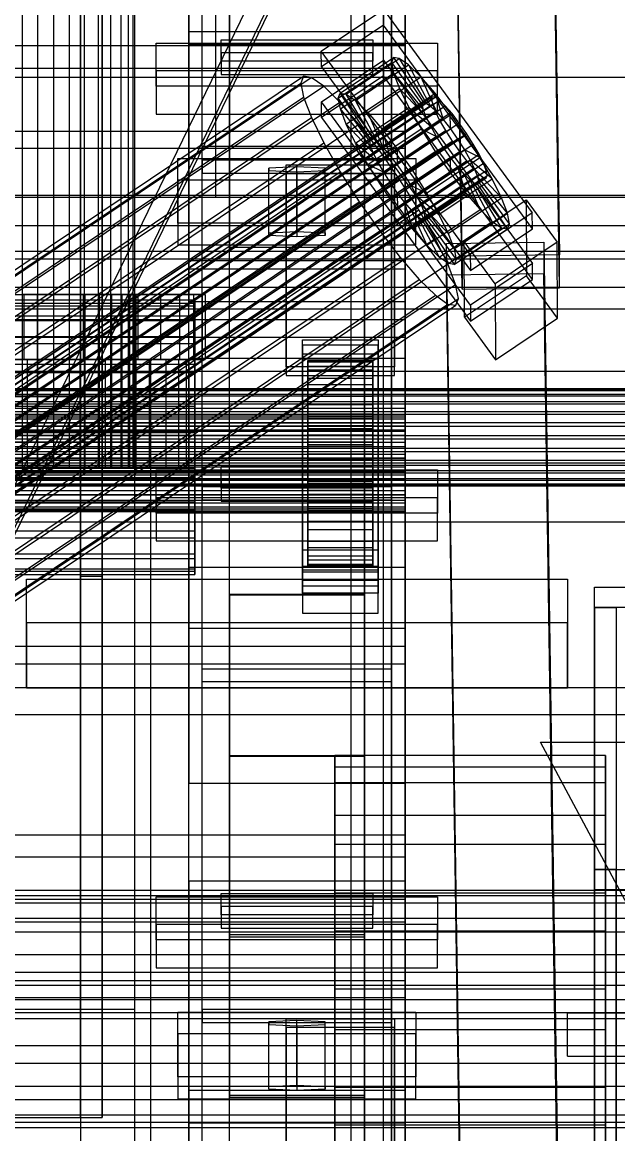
# Model space of a CAD drawing. Header units: millimetres. Extents: x -1970 to 34302, y -65268 to 6837.
# Drawn here: x 279.2 to 389.3, y -35173 to -34967.7 of the extents above; entities that cross this region are included whole.
import ezdxf

# ---------------------------------------------------------------- set-up
doc = ezdxf.new("R2010")
doc.units = ezdxf.units.MM
for name, color, linetype, lineweight in [('COTAS_O', 1, 'Continuous', 0), ('COTAS_P', 1, 'Continuous', 0), ('frontal_briquetadora', 7, 'Continuous', 0), ('frontal_C01', 7, 'Continuous', 0), ('frontal_C02', 7, 'Continuous', 0), ('frontal_C05', 7, 'Continuous', 0), ('frontal_C07', 7, 'Continuous', 0), ('frontal_mezcladora', 7, 'Continuous', 0), ('frontal_tolva-C01', 7, 'Continuous', 0), ('frontal_tolva_provisional', 7, 'Continuous', 0)]:
    doc.layers.add(name, color=color, linetype=linetype, lineweight=lineweight)
doc.dimstyles.new('R19_100', dxfattribs={"dimtxt": 250, "dimasz": 150, "dimexe": 150, "dimexo": 80, "dimgap": 100, "dimtad": 1, "dimtih": 1, "dimtoh": 1, "dimdsep": 46, "dimcen": 0.09, "dimadec": 0, "dimazin": 0, "dimtfac": 1, "dimtdec": 4, "dimtofl": 0, "dimtmove": 0, "dimatfit": 3, "dimfxl": 1, "dimtolj": 1, "dimtzin": 0, "dimarcsym": 0})

# ---------------------------------------------------------------- blocks, each defined once
blk = doc.blocks.new('*D41')
at = {"layer": 'COTAS_O', "color": 0, "lineweight": -2, "transparency": 16777216}
for p, q in [((-1480, -35920), (-1480, -35150)), ((490, -35920), (490, -35150)), ((-1330, -35300), (340, -35300))]:
    blk.add_line(p, q, dxfattribs=at)
at = {"layer": 'COTAS_O', "color": 0, "transparency": 16777216}
for points in [[(-1330, -35275), (-1330, -35325), (-1480, -35300)], [(340, -35275), (340, -35325), (490, -35300)]]:
    blk.add_solid(points, dxfattribs=at)
at = {"layer": 'Defpoints', "color": 0, "transparency": 16777216}
for p in [(490, -35300), (-1480, -36000), (490, -36000)]:
    blk.add_point(p, dxfattribs=at)
blk = doc.blocks.new('*D43')
at = {"layer": 'COTAS_P', "color": 0, "lineweight": -2, "transparency": 16777216}
for p, q in [((-804, -35920), (-804, -35150)), ((804, -35920), (804, -35150)), ((-654, -35300), (654, -35300))]:
    blk.add_line(p, q, dxfattribs=at)
at = {"layer": 'COTAS_P', "color": 0, "transparency": 16777216}
for points in [[(-654, -35275), (-654, -35325), (-804, -35300)], [(654, -35275), (654, -35325), (804, -35300)]]:
    blk.add_solid(points, dxfattribs=at)
at = {"layer": 'Defpoints', "color": 0, "transparency": 16777216}
for p in [(804, -35300), (-804, -36000), (804, -36000)]:
    blk.add_point(p, dxfattribs=at)

msp = doc.modelspace()

# ---------------------------------------------------------------- linework, layer by layer
at = {"layer": 'frontal_briquetadora'}
for p, q in [((315, -35000), (315, -34710)), ((340, -35988), (340, -34950)), ((346, -35988), (346, -34950)), ((-1330, -35000), (490, -35000)), ((315, -35000), (430, -35000)), ((-1330, -35010), (490, -35010)), ((385, -35872.053), (385, -35072.053)), ((385, -35072.053), (445, -35072.053)), ((385, -35075.779), (385, -35072.053)), ((445, -35075.779), (385, -35075.779)), ((385, -35075.779), (385, -35875.779)), ((385, -35075.779), (389, -35075.779)), ((385, -35124.221), (385, -35075.779)), ((389, -35075.779), (389, -35875.779)), ((389, -35075.779), (389, -35124.221)), ((385, -35924.221), (385, -35124.221)), ((385, -35124.221), (445, -35124.221)), ((385, -35127.947), (385, -35124.221)), ((389, -35124.221), (385, -35124.221)), ((389, -35924.221), (389, -35124.221)), ((445, -35127.947), (385, -35127.947)), ((385, -35127.947), (385, -35927.947))]:
    msp.add_line(p, q, dxfattribs=at)
at = {"layer": 'frontal_C01'}
for p, q in [((375.644, -34817.676), (378.512, -35010.676)), ((360.514, -35010.919), (357.646, -34817.919)), ((378.512, -35016.764), (375.644, -34823.764)), ((360.514, -35017.007), (357.646, -34824.007)), ((-425, -35005.229), (425, -35005.229)), ((378.512, -35010.676), (360.514, -35010.919)), ((378.512, -35016.764), (378.512, -35010.676)), ((360.514, -35010.919), (360.514, -35017.007)), ((425, -35016.66), (-425, -35016.66)), ((360.514, -35017.007), (378.512, -35016.764)), ((425, -35020.691), (-425, -35020.691)), ((-425, -35032.122), (425, -35032.122))]:
    msp.add_line(p, q, dxfattribs=at)
at = {"layer": 'frontal_C02'}
for p, q in [((334.501, -34973.009), (345.969, -34965.325)), ((345.969, -34965.325), (345.981, -34968.248)), ((345.969, -34965.325), (373.501, -35002.918)), ((345.981, -34968.248), (334.513, -34975.931)), ((373.513, -35005.841), (345.981, -34968.248)), ((334.513, -34975.931), (334.501, -34973.009)), ((362.033, -35010.602), (334.501, -34973.009)), ((334.513, -34975.931), (362.045, -35013.524)), ((334.539, -34982.361), (346.008, -34974.678)), ((337.64, -34981.73), (347.47, -34975.144)), ((338.005, -34980.8), (347.835, -34974.214)), ((339.088, -34980.947), (348.918, -34974.361)), ((340.816, -34982.162), (350.645, -34975.576)), ((346.008, -34974.678), (346.02, -34977.6)), ((346.008, -34974.678), (373.539, -35012.271)), ((347.835, -34974.214), (347.47, -34975.144)), ((347.47, -34975.144), (353.205, -34982.976)), ((347.47, -34975.144), (347.847, -34977.089)), ((348.918, -34974.361), (347.835, -34974.214)), ((347.835, -34974.214), (353.378, -34982.536)), ((350.645, -34975.576), (348.918, -34974.361)), ((348.918, -34974.361), (353.892, -34982.605)), ((352.899, -34977.775), (350.645, -34975.576)), ((350.645, -34975.576), (354.71, -34983.181)), ((450, -34977.896), (-450, -34977.896)), ((146.872, -35101.153), (331.181, -34977.669)), ((148.32, -35101.35), (332.629, -34977.866)), ((331.181, -34977.669), (330.692, -34978.913)), ((332.629, -34977.866), (331.181, -34977.669)), ((334.938, -34979.49), (332.629, -34977.866)), ((346.02, -34977.6), (334.551, -34985.284)), ((338.017, -34983.674), (347.847, -34977.089)), ((343.069, -34984.361), (352.899, -34977.775)), ((373.551, -35015.193), (346.02, -34977.6)), ((347.847, -34977.089), (353.384, -34983.897)), ((347.847, -34977.089), (348.941, -34979.914)), ((355.525, -34980.81), (352.899, -34977.775)), ((352.899, -34977.775), (355.777, -34984.223)), ((146.383, -35102.397), (330.692, -34978.913)), ((150.629, -35102.974), (334.938, -34979.49)), ((330.692, -34978.913), (331.197, -34981.512)), ((337.95, -34982.43), (334.938, -34979.49)), ((339.111, -34986.5), (348.941, -34979.914)), ((348.941, -34979.914), (353.902, -34985.236)), ((348.941, -34979.914), (350.678, -34983.429)), ((141.045, -35125.12), (354.844, -34981.879)), ((141.218, -35124.679), (355.017, -34981.438)), ((141.731, -35124.749), (355.53, -34981.508)), ((142.549, -35125.324), (356.348, -34982.083)), ((146.887, -35104.996), (331.197, -34981.512)), ((331.197, -34981.512), (332.659, -34985.29)), ((337.64, -34981.73), (338.005, -34980.8)), ((343.376, -34989.562), (337.64, -34981.73)), ((338.017, -34983.674), (337.64, -34981.73)), ((343.549, -34989.121), (338.005, -34980.8)), ((338.005, -34980.8), (339.088, -34980.947)), ((344.062, -34989.191), (339.088, -34980.947)), ((339.088, -34980.947), (340.816, -34982.162)), ((345.695, -34987.395), (355.525, -34980.81)), ((355.017, -34981.438), (354.844, -34981.879)), ((354.844, -34981.879), (355.022, -34982.799)), ((355.53, -34981.508), (355.017, -34981.438)), ((358.345, -34984.472), (355.525, -34980.81)), ((355.525, -34980.81), (357.021, -34985.66)), ((356.348, -34982.083), (355.53, -34981.508)), ((357.415, -34983.125), (356.348, -34982.083)), ((141.224, -35126.041), (355.022, -34982.799)), ((141.742, -35127.379), (355.541, -34984.138)), ((143.617, -35126.366), (357.415, -34983.125)), ((153.641, -35105.914), (337.95, -34982.43)), ((334.551, -34985.284), (334.539, -34982.361)), ((362.071, -35019.954), (334.539, -34982.361)), ((341.461, -34986.487), (337.95, -34982.43)), ((343.554, -34990.483), (338.017, -34983.674)), ((339.111, -34986.5), (338.017, -34983.674)), ((344.88, -34989.767), (340.816, -34982.162)), ((340.816, -34982.162), (343.069, -34984.361)), ((340.848, -34990.015), (350.678, -34983.429)), ((353.205, -34982.976), (343.376, -34989.562)), ((353.378, -34982.536), (343.549, -34989.121)), ((353.384, -34983.897), (343.554, -34990.483)), ((353.892, -34982.605), (344.062, -34989.191)), ((354.71, -34983.181), (344.88, -34989.767)), ((350.678, -34983.429), (354.725, -34986.901)), ((350.678, -34983.429), (352.938, -34987.394)), ((353.205, -34982.976), (353.378, -34982.536)), ((353.384, -34983.897), (353.205, -34982.976)), ((353.378, -34982.536), (353.892, -34982.605)), ((353.902, -34985.236), (353.384, -34983.897)), ((353.892, -34982.605), (354.71, -34983.181)), ((354.71, -34983.181), (355.777, -34984.223)), ((355.022, -34982.799), (355.541, -34984.138)), ((355.541, -34984.138), (356.363, -34985.803)), ((358.659, -34984.562), (357.415, -34983.125)), ((142.565, -35129.044), (356.363, -34985.803)), ((144.861, -35127.804), (358.659, -34984.562)), ((148.35, -35108.774), (332.659, -34985.29)), ((332.659, -34985.29), (334.981, -34989.989)), ((334.551, -34985.284), (362.083, -35022.877)), ((345.947, -34990.808), (343.069, -34984.361)), ((343.069, -34984.361), (345.695, -34987.395)), ((353.902, -34985.236), (344.073, -34991.821)), ((355.777, -34984.223), (345.947, -34990.808)), ((357.021, -34985.66), (347.191, -34992.246)), ((358.345, -34984.472), (348.515, -34991.058)), ((354.725, -34986.901), (353.902, -34985.236)), ((355.777, -34984.223), (357.021, -34985.66)), ((356.363, -34985.803), (357.434, -34987.681)), ((357.021, -34985.66), (358.357, -34987.394)), ((358.357, -34987.394), (358.345, -34984.472)), ((361.166, -34988.512), (358.345, -34984.472)), ((359.995, -34986.297), (358.659, -34984.562)), ((143.635, -35130.922), (357.434, -34987.681)), ((359.995, -34986.297), (146.196, -35129.538)), ((147.533, -35131.452), (361.332, -34988.211)), ((157.152, -35109.971), (341.461, -34986.487)), ((344.073, -34991.821), (339.111, -34986.5)), ((340.848, -34990.015), (339.111, -34986.5)), ((345.231, -34991.382), (341.461, -34986.487)), ((343.108, -34993.979), (352.938, -34987.394)), ((354.725, -34986.901), (344.895, -34993.486)), ((347.191, -34992.246), (345.695, -34987.395)), ((345.695, -34987.395), (348.515, -34991.058)), ((348.527, -34993.98), (358.357, -34987.394)), ((352.938, -34987.394), (355.796, -34988.778)), ((352.938, -34987.394), (355.569, -34991.537)), ((355.796, -34988.778), (354.725, -34986.901)), ((357.434, -34987.681), (358.68, -34989.644)), ((358.357, -34987.394), (359.693, -34989.308)), ((361.332, -34988.211), (359.995, -34986.297)), ((362.578, -34990.174), (361.332, -34988.211)), ((144.881, -35132.885), (358.68, -34989.644)), ((148.779, -35133.415), (362.578, -34990.174)), ((150.672, -35113.473), (334.981, -34989.989)), ((334.981, -34989.989), (338.003, -34995.288)), ((344.895, -34993.486), (340.848, -34990.015)), ((343.108, -34993.979), (340.848, -34990.015)), ((343.549, -34989.121), (343.376, -34989.562)), ((343.376, -34989.562), (343.554, -34990.483)), ((344.062, -34989.191), (343.549, -34989.121)), ((344.88, -34989.767), (344.062, -34989.191)), ((345.947, -34990.808), (344.88, -34989.767)), ((355.796, -34988.778), (345.966, -34995.364)), ((359.693, -34989.308), (349.863, -34995.894)), ((351.336, -34995.098), (361.166, -34988.512)), ((357.042, -34990.741), (355.796, -34988.778)), ((358.68, -34989.644), (360.017, -34991.558)), ((361.166, -34988.512), (359.693, -34989.308)), ((359.693, -34989.308), (360.939, -34991.271)), ((363.797, -34992.656), (361.166, -34988.512)), ((363.648, -34992.051), (362.578, -34990.174)), ((146.218, -35134.799), (360.017, -34991.558)), ((149.85, -35135.293), (363.648, -34992.051)), ((345.231, -34991.382), (160.922, -35114.866)), ((343.554, -34990.483), (344.073, -34991.821)), ((344.073, -34991.821), (344.895, -34993.486)), ((349.002, -34996.784), (345.231, -34991.382)), ((345.739, -34998.123), (355.569, -34991.537)), ((347.191, -34992.246), (345.947, -34990.808)), ((348.527, -34993.98), (347.191, -34992.246)), ((357.042, -34990.741), (347.212, -34997.327)), ((348.515, -34991.058), (348.527, -34993.98)), ((348.515, -34991.058), (351.336, -34995.098)), ((360.939, -34991.271), (351.109, -34997.857)), ((355.569, -34991.537), (357.042, -34990.741)), ((355.569, -34991.537), (358.39, -34995.578)), ((358.378, -34992.655), (357.042, -34990.741)), ((360.017, -34991.558), (361.352, -34993.292)), ((363.797, -34992.656), (360.939, -34991.271)), ((360.939, -34991.271), (362.01, -34993.149)), ((364.471, -34993.716), (363.648, -34992.051)), ((147.554, -35136.534), (361.352, -34993.292)), ((150.672, -35136.958), (364.471, -34993.716)), ((345.966, -34995.364), (343.108, -34993.979)), ((345.739, -34998.123), (343.108, -34993.979)), ((344.895, -34993.486), (345.966, -34995.364)), ((349.863, -34995.894), (348.527, -34993.98)), ((358.378, -34992.655), (348.548, -34999.241)), ((359.714, -34994.39), (349.884, -35000.976)), ((362.01, -34993.149), (352.18, -34999.735)), ((353.967, -34999.242), (363.797, -34992.656)), ((358.39, -34995.578), (358.378, -34992.655)), ((359.714, -34994.39), (358.378, -34992.655)), ((361.21, -34999.24), (359.714, -34994.39)), ((360.958, -34995.827), (359.714, -34994.39)), ((361.352, -34993.292), (362.596, -34994.73)), ((366.057, -34996.62), (362.01, -34993.149)), ((362.01, -34993.149), (362.833, -34994.814)), ((366.057, -34996.62), (363.797, -34992.656)), ((364.989, -34995.055), (364.471, -34993.716)), ((148.798, -35137.971), (362.596, -34994.73)), ((149.865, -35139.013), (363.664, -34995.771)), ((150.683, -35139.588), (364.482, -34996.347)), ((151.191, -35138.296), (364.989, -34995.055)), ((151.196, -35139.658), (364.995, -34996.416)), ((151.369, -35139.217), (365.168, -34995.976)), ((153.694, -35118.772), (338.003, -34995.288)), ((338.003, -34995.288), (341.52, -35000.828)), ((345.966, -34995.364), (347.212, -34997.327)), ((348.56, -35002.164), (358.39, -34995.578)), ((349.863, -34995.894), (351.336, -34995.098)), ((351.109, -34997.857), (349.863, -34995.894)), ((360.958, -34995.827), (351.128, -35002.413)), ((351.336, -34995.098), (353.967, -34999.242)), ((362.833, -34994.814), (353.003, -35001.4)), ((363.351, -34996.153), (353.521, -35002.738)), ((358.39, -34995.578), (361.21, -34999.24)), ((363.836, -35002.274), (360.958, -34995.827)), ((362.025, -34996.869), (360.958, -34995.827)), ((362.596, -34994.73), (363.664, -34995.771)), ((367.794, -35000.135), (362.833, -34994.814)), ((362.833, -34994.814), (363.351, -34996.153)), ((368.888, -35002.961), (363.351, -34996.153)), ((363.351, -34996.153), (363.53, -34997.073)), ((363.664, -34995.771), (364.482, -34996.347)), ((364.482, -34996.347), (364.995, -34996.416)), ((365.168, -34995.976), (364.989, -34995.055)), ((364.995, -34996.416), (365.168, -34995.976)), ((164.693, -35120.268), (349.002, -34996.784)), ((347.212, -34997.327), (345.739, -34998.123)), ((348.56, -35002.164), (345.739, -34998.123)), ((347.212, -34997.327), (348.548, -34999.241)), ((352.519, -35002.323), (349.002, -34996.784)), ((352.18, -34999.735), (351.109, -34997.857)), ((351.109, -34997.857), (353.967, -34999.242)), ((362.025, -34996.869), (352.196, -35003.455)), ((362.843, -34997.444), (353.014, -35004.03)), ((363.357, -34997.514), (353.527, -35004.1)), ((363.53, -34997.073), (353.7, -35003.659)), ((356.228, -35003.206), (366.057, -34996.62)), ((366.09, -35004.474), (362.025, -34996.869)), ((362.843, -34997.444), (362.025, -34996.869)), ((367.817, -35005.688), (362.843, -34997.444)), ((363.357, -34997.514), (362.843, -34997.444)), ((363.53, -34997.073), (363.357, -34997.514)), ((368.9, -35005.836), (363.357, -34997.514)), ((369.265, -35004.905), (363.53, -34997.073)), ((367.794, -35000.135), (366.057, -34996.62)), ((450, -34999.677), (-450, -34999.677)), ((348.548, -34999.241), (348.56, -35002.164)), ((348.548, -34999.241), (349.884, -35000.976)), ((351.38, -35005.826), (361.21, -34999.24)), ((353.003, -35001.4), (352.18, -34999.735)), ((352.18, -34999.735), (356.228, -35003.206)), ((353.967, -34999.242), (356.228, -35003.206)), ((357.964, -35006.721), (367.794, -35000.135)), ((360.882, -35008.158), (372.35, -35000.475)), ((361.21, -34999.24), (363.836, -35002.274)), ((368.888, -35002.961), (367.794, -35000.135)), ((372.35, -35000.475), (372.408, -35014.504)), ((372.35, -35000.475), (378.086, -35008.307)), ((157.211, -35124.312), (341.52, -35000.828)), ((168.21, -35125.807), (352.519, -35002.323)), ((341.52, -35000.828), (345.291, -35006.229)), ((351.38, -35005.826), (348.56, -35002.164)), ((349.884, -35000.976), (351.38, -35005.826)), ((349.884, -35000.976), (351.128, -35002.413)), ((351.128, -35002.413), (354.006, -35008.86)), ((351.128, -35002.413), (352.196, -35003.455)), ((355.541, -35007.623), (352.519, -35002.323)), ((353.521, -35002.738), (353.003, -35001.4)), ((353.003, -35001.4), (357.964, -35006.721)), ((354.006, -35008.86), (363.836, -35002.274)), ((363.836, -35002.274), (366.09, -35004.474)), ((352.196, -35003.455), (356.26, -35011.059)), ((352.196, -35003.455), (353.014, -35004.03)), ((353.014, -35004.03), (357.987, -35012.274)), ((353.014, -35004.03), (353.527, -35004.1)), ((353.7, -35003.659), (353.521, -35002.738)), ((353.521, -35002.738), (359.058, -35009.547)), ((353.527, -35004.1), (353.7, -35003.659)), ((353.527, -35004.1), (359.07, -35012.421)), ((353.7, -35003.659), (359.436, -35011.491)), ((356.228, -35003.206), (357.964, -35006.721)), ((356.26, -35011.059), (366.09, -35004.474)), ((359.058, -35009.547), (368.888, -35002.961)), ((373.501, -35002.918), (362.033, -35010.602)), ((366.09, -35004.474), (367.817, -35005.688)), ((369.265, -35004.905), (368.888, -35002.961)), ((373.513, -35005.841), (373.501, -35002.918)), ((160.982, -35129.713), (345.291, -35006.229)), ((345.291, -35006.229), (349.061, -35011.125)), ((354.006, -35008.86), (351.38, -35005.826)), ((357.964, -35006.721), (359.058, -35009.547)), ((357.987, -35012.274), (367.817, -35005.688)), ((359.07, -35012.421), (368.9, -35005.836)), ((359.436, -35011.491), (369.265, -35004.905)), ((362.045, -35013.524), (373.513, -35005.841)), ((367.817, -35005.688), (368.9, -35005.836)), ((368.9, -35005.836), (369.265, -35004.905)), ((171.232, -35131.107), (355.541, -35007.623)), ((357.863, -35012.322), (355.541, -35007.623)), ((357.646, -35008.53), (375.644, -35008.286)), ((357.646, -35014.376), (357.646, -35008.53)), ((360.514, -35202.297), (357.646, -35008.53)), ((360.939, -35022.187), (360.882, -35008.158)), ((366.618, -35015.99), (360.882, -35008.158)), ((378.086, -35008.307), (366.618, -35015.99)), ((375.644, -35008.286), (375.644, -35014.132)), ((375.644, -35008.286), (378.512, -35202.053)), ((378.143, -35022.336), (378.086, -35008.307)), ((356.26, -35011.059), (354.006, -35008.86)), ((359.058, -35009.547), (359.436, -35011.491)), ((362.033, -35010.602), (362.045, -35013.524)), ((-450, -35011.368), (450, -35011.368)), ((164.752, -35134.609), (349.061, -35011.125)), ((173.554, -35135.806), (357.863, -35012.322)), ((349.061, -35011.125), (352.572, -35015.181)), ((357.987, -35012.274), (356.26, -35011.059)), ((359.326, -35016.1), (357.863, -35012.322)), ((359.07, -35012.421), (357.987, -35012.274)), ((359.436, -35011.491), (359.07, -35012.421)), ((373.539, -35012.271), (362.071, -35019.954)), ((373.551, -35015.193), (373.539, -35012.271)), ((375.644, -35014.132), (357.646, -35014.376)), ((360.514, -35208.143), (357.646, -35014.376)), ((372.408, -35014.504), (360.939, -35022.187)), ((378.143, -35022.336), (372.408, -35014.504)), ((378.512, -35207.899), (375.644, -35014.132)), ((168.263, -35138.665), (352.572, -35015.181)), ((175.016, -35139.584), (359.326, -35016.1)), ((352.572, -35015.181), (355.584, -35018.122)), ((359.83, -35018.699), (359.326, -35016.1)), ((362.083, -35022.877), (373.551, -35015.193)), ((366.618, -35015.99), (366.675, -35030.019)), ((-311.15, -35018.945), (311.15, -35018.945)), ((171.275, -35141.606), (355.584, -35018.122)), ((175.521, -35142.183), (359.83, -35018.699)), ((311.15, -35019.581), (311.15, -35018.945)), ((311.15, -35018.945), (311.15, -35020.039)), ((355.584, -35018.122), (357.893, -35019.745)), ((359.341, -35019.942), (359.83, -35018.699)), ((-311.15, -35019.581), (311.15, -35019.581)), ((-311.15, -35020.039), (311.15, -35020.039)), ((173.584, -35143.229), (357.893, -35019.745)), ((175.032, -35143.426), (359.341, -35019.942)), ((311.15, -35021.904), (311.15, -35019.581)), ((311.15, -35020.039), (311.15, -35022.788)), ((357.893, -35019.745), (359.341, -35019.942)), ((362.071, -35019.954), (362.083, -35022.877)), ((-311.15, -35021.904), (311.15, -35021.904)), ((-311.15, -35022.788), (311.15, -35022.788)), ((311.15, -35025.755), (311.15, -35021.904)), ((311.15, -35022.788), (311.15, -35027.005)), ((360.939, -35022.187), (366.675, -35030.019)), ((366.675, -35030.019), (378.143, -35022.336)), ((-311.15, -35025.755), (311.15, -35025.755)), ((-311.15, -35027.005), (311.15, -35027.005)), ((311.15, -35030.872), (311.15, -35025.755)), ((311.15, -35027.005), (311.15, -35032.403)), ((-311.15, -35030.872), (311.15, -35030.872)), ((311.15, -35036.906), (311.15, -35030.872)), ((-311.15, -35032.403), (311.15, -35032.403)), ((311.15, -35032.403), (311.15, -35038.613)), ((-440, -35035.335), (440, -35035.335)), ((-440, -35035.561), (440, -35035.561)), ((-440, -35035.723), (440, -35035.723)), ((-440, -35036.384), (440, -35036.384)), ((-440, -35036.697), (440, -35036.697)), ((311.15, -35036.906), (-311.15, -35036.906)), ((311.15, -35043.446), (311.15, -35036.906)), ((-440, -35037.748), (440, -35037.748)), ((-440, -35038.191), (440, -35038.191)), ((-440, -35039.561), (440, -35039.561)), ((-311.15, -35038.613), (311.15, -35038.613)), ((311.15, -35038.613), (311.15, -35045.213)), ((-440, -35040.104), (440, -35040.104)), ((440, -35041.699), (-440, -35041.699)), ((-440, -35042.304), (440, -35042.304)), ((-311.15, -35043.446), (311.15, -35043.446)), ((311.15, -35050.046), (311.15, -35043.446)), ((-440, -35044.017), (440, -35044.017)), ((-440, -35044.643), (440, -35044.643)), ((-311.15, -35045.213), (311.15, -35045.213)), ((311.15, -35045.213), (311.15, -35051.753)), ((-440, -35046.355), (440, -35046.355)), ((-440, -35046.96), (440, -35046.96)), ((-440, -35048.556), (440, -35048.556)), ((-440, -35049.098), (440, -35049.098)), ((-440, -35050.468), (440, -35050.468)), ((-440, -35050.911), (440, -35050.911)), ((-311.15, -35050.046), (311.15, -35050.046)), ((-311.15, -35051.753), (311.15, -35051.753)), ((311.15, -35056.257), (311.15, -35050.046)), ((311.15, -35051.753), (311.15, -35057.787)), ((-440, -35051.963), (440, -35051.963)), ((-440, -35052.276), (440, -35052.276)), ((-440, -35052.937), (440, -35052.937)), ((-440, -35053.099), (440, -35053.099)), ((-440, -35053.324), (440, -35053.324)), ((-311.15, -35056.257), (311.15, -35056.257)), ((-311.15, -35057.787), (311.15, -35057.787)), ((311.15, -35061.654), (311.15, -35056.257)), ((311.15, -35057.787), (311.15, -35062.904)), ((-311.15, -35061.654), (311.15, -35061.654)), ((311.15, -35065.872), (311.15, -35061.654)), ((-311.15, -35062.904), (311.15, -35062.904)), ((311.15, -35062.904), (311.15, -35066.755)), ((-311.15, -35065.872), (311.15, -35065.872)), ((311.15, -35068.621), (311.15, -35065.872)), ((-311.15, -35066.755), (311.15, -35066.755)), ((311.15, -35066.755), (311.15, -35069.078)), ((-311.15, -35068.621), (311.15, -35068.621)), ((-311.15, -35069.078), (311.15, -35069.078)), ((-311.15, -35069.714), (311.15, -35069.714)), ((311.15, -35069.714), (311.15, -35068.621)), ((311.15, -35069.078), (311.15, -35069.714))]:
    msp.add_line(p, q, dxfattribs=at)
at = {"layer": 'frontal_C05'}
for p, q in [((279.26, -35050), (279.26, -34930)), ((282.074, -35050), (282.074, -34930)), ((285, -34930), (285, -35050)), ((287.926, -35050), (287.926, -34930)), ((290.74, -35050), (290.74, -34930)), ((293.334, -35050), (293.334, -34930)), ((295.607, -35050), (295.607, -34930)), ((297.472, -35050), (297.472, -34930)), ((298.858, -35050), (298.858, -34930)), ((299.712, -35050), (299.712, -34930)), ((300, -35050), (300, -34930)), ((274.285, -35018), (279.537, -35018)), ((282.025, -35018), (279.164, -35018)), ((282.025, -35018), (279.537, -35018)), ((279.537, -35018), (285, -35018)), ((279.537, -35018), (279.537, -35030)), ((285, -35018), (282.025, -35018)), ((282.025, -35030), (282.025, -35018)), ((285, -35018), (287.975, -35018)), ((290.463, -35018), (285, -35018)), ((285, -35018), (285, -35030)), ((287.975, -35018), (290.463, -35018)), ((287.975, -35030), (287.975, -35018)), ((287.975, -35018), (290.836, -35018)), ((290.463, -35018), (290.463, -35030)), ((295.715, -35018), (290.463, -35018)), ((290.836, -35018), (295.715, -35018)), ((290.836, -35030), (290.836, -35018)), ((290.836, -35018), (293.472, -35018)), ((293.472, -35018), (300.556, -35018)), ((293.472, -35030), (293.472, -35018)), ((293.472, -35018), (295.783, -35018)), ((295.715, -35018), (295.715, -35030)), ((300.556, -35018), (295.715, -35018)), ((295.783, -35018), (304.799, -35018)), ((295.783, -35030), (295.783, -35018)), ((295.783, -35018), (297.68, -35018)), ((297.68, -35018), (308.281, -35018)), ((297.68, -35030), (297.68, -35018)), ((297.68, -35018), (299.089, -35018)), ((299.089, -35018), (310.869, -35018)), ((299.089, -35030), (299.089, -35018)), ((299.089, -35018), (299.957, -35018)), ((299.957, -35018), (312.462, -35018)), ((299.957, -35030), (299.957, -35018)), ((299.957, -35018), (300.25, -35018)), ((300.25, -35018), (313, -35018)), ((300.25, -35030), (300.25, -35018)), ((300.556, -35018), (300.556, -35030)), ((304.799, -35018), (300.556, -35018)), ((304.799, -35018), (304.799, -35030)), ((308.281, -35018), (304.799, -35018)), ((308.281, -35018), (308.281, -35030)), ((310.869, -35018), (308.281, -35018)), ((310.869, -35018), (310.869, -35030)), ((312.462, -35018), (310.869, -35018)), ((312.462, -35018), (312.462, -35030)), ((313, -35018), (312.462, -35018)), ((313, -35018), (313, -35030)), ((260, -35030), (310, -35030)), ((279.537, -35030), (274.285, -35030)), ((275.433, -35030), (280.123, -35030)), ((282.025, -35030), (279.164, -35030)), ((285, -35030), (279.537, -35030)), ((279.537, -35030), (282.025, -35030)), ((282.025, -35030), (280.123, -35030)), ((280.123, -35030), (285, -35030)), ((280.123, -35030), (280.123, -35050)), ((285, -35030), (282.025, -35030)), ((282.025, -35050), (282.025, -35030)), ((285, -35030), (287.975, -35030)), ((289.877, -35030), (285, -35030)), ((285, -35030), (285, -35050)), ((285, -35030), (290.463, -35030)), ((287.975, -35030), (289.877, -35030)), ((287.975, -35050), (287.975, -35030)), ((287.975, -35030), (290.836, -35030)), ((290.463, -35030), (287.975, -35030)), ((289.877, -35030), (289.877, -35050)), ((294.567, -35030), (289.877, -35030)), ((290.463, -35030), (295.715, -35030)), ((290.836, -35030), (294.567, -35030)), ((290.836, -35050), (290.836, -35030)), ((290.836, -35030), (293.472, -35030)), ((295.715, -35030), (290.836, -35030)), ((293.472, -35030), (298.889, -35030)), ((293.472, -35050), (293.472, -35030)), ((293.472, -35030), (295.783, -35030)), ((300.556, -35030), (293.472, -35030)), ((294.567, -35030), (294.567, -35050)), ((298.889, -35030), (294.567, -35030)), ((295.715, -35030), (300.556, -35030)), ((295.783, -35030), (302.678, -35030)), ((295.783, -35050), (295.783, -35030)), ((295.783, -35030), (297.68, -35030)), ((304.799, -35030), (295.783, -35030)), ((297.68, -35030), (305.787, -35030)), ((297.68, -35050), (297.68, -35030)), ((297.68, -35030), (299.089, -35030)), ((308.281, -35030), (297.68, -35030)), ((298.889, -35030), (298.889, -35050)), ((302.678, -35030), (298.889, -35030)), ((299.089, -35030), (308.097, -35030)), ((299.089, -35050), (299.089, -35030)), ((299.089, -35030), (299.957, -35030)), ((310.869, -35030), (299.089, -35030)), ((299.957, -35030), (309.52, -35030)), ((299.957, -35050), (299.957, -35030)), ((299.957, -35030), (300.25, -35030)), ((312.462, -35030), (299.957, -35030)), ((300.25, -35030), (310, -35030)), ((300.25, -35050), (300.25, -35030)), ((313, -35030), (300.25, -35030)), ((300.556, -35030), (304.799, -35030)), ((302.678, -35030), (302.678, -35050)), ((305.787, -35030), (302.678, -35030)), ((303, -35030), (310, -35030)), ((303, -35980), (303, -35030)), ((304.799, -35030), (308.281, -35030)), ((305.787, -35030), (305.787, -35050)), ((308.097, -35030), (305.787, -35030)), ((308.097, -35030), (308.097, -35050)), ((309.52, -35030), (308.097, -35030)), ((308.281, -35030), (310.869, -35030)), ((309.52, -35030), (309.52, -35050)), ((310, -35030), (309.52, -35030)), ((310, -35980), (310, -35030)), ((310, -35030), (310, -35050)), ((310.869, -35030), (312.462, -35030)), ((312.462, -35030), (313, -35030)), ((280.123, -35050), (275.433, -35050)), ((279.26, -35050), (276.666, -35050)), ((279.164, -35050), (282.025, -35050)), ((282.074, -35050), (279.26, -35050)), ((285, -35050), (280.123, -35050)), ((280.123, -35050), (282.025, -35050)), ((282.025, -35050), (285, -35050)), ((282.074, -35050), (285, -35050)), ((285, -35050), (287.926, -35050)), ((285, -35050), (289.877, -35050)), ((287.975, -35050), (285, -35050)), ((287.926, -35050), (290.74, -35050)), ((289.877, -35050), (287.975, -35050)), ((290.836, -35050), (287.975, -35050)), ((289.877, -35050), (294.567, -35050)), ((290.74, -35050), (293.334, -35050)), ((294.567, -35050), (290.836, -35050)), ((293.472, -35050), (290.836, -35050)), ((293.334, -35050), (295.607, -35050)), ((298.889, -35050), (293.472, -35050)), ((295.783, -35050), (293.472, -35050)), ((294.567, -35050), (298.889, -35050)), ((295.607, -35050), (297.472, -35050)), ((302.678, -35050), (295.783, -35050)), ((297.68, -35050), (295.783, -35050)), ((297.472, -35050), (298.858, -35050)), ((305.787, -35050), (297.68, -35050)), ((299.089, -35050), (297.68, -35050)), ((298.858, -35050), (299.712, -35050)), ((298.889, -35050), (302.678, -35050)), ((308.097, -35050), (299.089, -35050)), ((299.957, -35050), (299.089, -35050)), ((299.712, -35050), (300, -35050)), ((309.52, -35050), (299.957, -35050)), ((300.25, -35050), (299.957, -35050)), ((310, -35050), (300.25, -35050)), ((302.678, -35050), (305.787, -35050)), ((305.787, -35050), (308.097, -35050)), ((308.097, -35050), (309.52, -35050)), ((309.52, -35050), (310, -35050))]:
    msp.add_line(p, q, dxfattribs=at)
at = {"layer": 'frontal_C07'}
for p, q in [((312.5, -34993.161), (312.5, -34833.68)), ((347.5, -34833.68), (347.5, -34993.161)), ((312.5, -34995.575), (312.5, -34836.093)), ((347.5, -34995.575), (347.5, -34836.093)), ((310, -34971.848), (310, -34875.296)), ((350, -34875.296), (350, -34971.848)), ((317.5, -34880.357), (317.5, -34979.494)), ((317.5, -35136.604), (317.5, -34880.571)), ((342.5, -34979.494), (342.5, -34880.357)), ((342.5, -34880.571), (342.5, -35136.604)), ((312.5, -35053.506), (312.5, -34894.024)), ((347.5, -34894.024), (347.5, -35053.506)), ((312.5, -35055.92), (312.5, -34896.438)), ((347.5, -35055.92), (347.5, -34896.438)), ((317.5, -35165.925), (317.5, -34909.892)), ((317.5, -34910.105), (317.5, -35009.242)), ((342.5, -35165.925), (342.5, -34909.892)), ((342.5, -34910.105), (342.5, -35009.242)), ((310, -35011.718), (310, -34915.167)), ((350, -35011.718), (350, -34915.167)), ((350, -34960.101), (350, -34972.062)), ((310, -34963.414), (310, -35013.252)), ((310, -34969.449), (310, -34963.414)), ((350, -35013.252), (350, -34963.414)), ((350, -34963.414), (350, -34969.449)), ((350, -34976.149), (350, -34964.188)), ((350, -34969.449), (310, -34969.449)), ((310, -34969.449), (310, -35019.287)), ((310, -35029.794), (310, -34969.449)), ((350, -35019.287), (350, -34969.449)), ((350, -34969.449), (350, -35029.794)), ((304, -34976.68), (304, -34971.531)), ((304, -34971.531), (356, -34971.531)), ((304, -34979.505), (304, -34971.531)), ((316, -34973.319), (316, -34970.905)), ((316, -34970.905), (344, -34970.905)), ((316, -34974.892), (316, -34970.905)), ((344, -34970.905), (344, -34973.319)), ((344, -34970.905), (344, -34974.892)), ((356, -34971.531), (356, -34976.68)), ((356, -34971.531), (356, -34979.505)), ((350, -34972.062), (-350, -34972.062)), ((350, -34971.848), (310, -34971.848)), ((310, -34971.848), (310, -35011.718)), ((310, -35068.4), (310, -34971.848)), ((344, -34973.319), (316, -34973.319)), ((316, -34973.319), (316, -34977.306)), ((344, -34977.306), (344, -34973.319)), ((350, -35011.718), (350, -34971.848)), ((350, -34971.848), (350, -35068.4)), ((350, -34976.149), (350, -34972.062)), ((344, -34974.892), (316, -34974.892)), ((316, -34974.892), (316, -34977.306)), ((344, -34977.306), (344, -34974.892)), ((-350, -34976.149), (350, -34976.149)), ((356, -34976.68), (304, -34976.68)), ((304, -34976.68), (304, -34984.654)), ((316, -34977.306), (344, -34977.306)), ((356, -34984.654), (356, -34976.68)), ((356, -34979.505), (304, -34979.505)), ((304, -34979.505), (304, -34984.654)), ((342.5, -34979.494), (317.5, -34979.494)), ((317.5, -34979.494), (317.5, -35009.242)), ((342.5, -35009.242), (342.5, -34979.494)), ((356, -34984.654), (356, -34979.505)), ((304, -34984.654), (356, -34984.654)), ((-350, -34987.775), (350, -34987.775)), ((350, -34987.775), (350, -34990.993)), ((350, -34987.775), (350, -35022.661)), ((350, -34990.993), (-350, -34990.993)), ((312.5, -34992.99), (312.5, -34990.576)), ((312.5, -34990.576), (347.5, -34990.576)), ((312.5, -35150.057), (312.5, -34990.576)), ((347.5, -34990.576), (347.5, -34992.99)), ((347.5, -34990.576), (347.5, -35150.057)), ((350, -35025.88), (350, -34990.993)), ((308, -34996.869), (308, -34992.846)), ((308, -34992.846), (352, -34992.846)), ((308, -35004.807), (308, -34992.846)), ((347.5, -34992.99), (312.5, -34992.99)), ((312.5, -35152.471), (312.5, -34992.99)), ((347.5, -34993.161), (312.5, -34993.161)), ((312.5, -34993.161), (312.5, -34995.575)), ((330, -34994.375), (324.804, -34994.616)), ((328, -34995.662), (328, -34994.053)), ((328, -34994.053), (348, -34994.053)), ((328, -35031.332), (328, -34994.053)), ((335.196, -34994.616), (330, -34994.375)), ((330, -35006.336), (330, -34994.375)), ((347.5, -35152.471), (347.5, -34992.99)), ((347.5, -34995.575), (347.5, -34993.161)), ((348, -34994.053), (348, -34995.662)), ((348, -34994.053), (348, -35031.332)), ((352, -34992.846), (352, -34996.869)), ((352, -34992.846), (352, -35004.807)), ((312.5, -34995.575), (347.5, -34995.575)), ((324.804, -34994.616), (324.804, -34995.099)), ((324.804, -35006.577), (324.804, -34994.616)), ((324.804, -34995.099), (330, -34995.34)), ((324.804, -35007.06), (324.804, -34995.099)), ((348, -34995.662), (328, -34995.662)), ((328, -34995.662), (328, -35032.941)), ((330, -34995.34), (335.196, -34995.099)), ((330, -34995.34), (330, -35007.301)), ((335.196, -34995.099), (335.196, -34994.616)), ((335.196, -35006.577), (335.196, -34994.616)), ((335.196, -35007.06), (335.196, -34995.099)), ((348, -35032.941), (348, -34995.662)), ((352, -34996.869), (308, -34996.869)), ((308, -34996.869), (308, -35008.83)), ((352, -35008.83), (352, -34996.869)), ((352, -35004.807), (308, -35004.807)), ((308, -35004.807), (308, -35008.83)), ((324.804, -35006.577), (330, -35006.336)), ((324.804, -35007.06), (324.804, -35006.577)), ((330, -35006.336), (335.196, -35006.577)), ((335.196, -35006.577), (335.196, -35007.06)), ((352, -35008.83), (352, -35004.807)), ((330, -35007.301), (324.804, -35007.06)), ((335.196, -35007.06), (330, -35007.301)), ((308, -35008.83), (352, -35008.83)), ((317.5, -35009.242), (342.5, -35009.242)), ((310, -35011.718), (350, -35011.718)), ((310, -35108.27), (310, -35011.718)), ((350, -35108.27), (350, -35011.718)), ((310, -35013.252), (350, -35013.252)), ((310, -35019.287), (310, -35013.252)), ((350, -35019.287), (350, -35013.252)), ((310, -35019.287), (350, -35019.287)), ((310, -35079.632), (310, -35019.287)), ((350, -35079.632), (350, -35019.287)), ((350, -35022.661), (-350, -35022.661)), ((350, -35025.88), (350, -35022.661)), ((-350, -35025.88), (350, -35025.88)), ((331, -35027.345), (331, -35026.379)), ((331, -35026.379), (345, -35026.379)), ((331, -35068.243), (331, -35026.379)), ((345, -35026.379), (345, -35027.345)), ((345, -35026.379), (345, -35068.243)), ((345, -35027.345), (331, -35027.345)), ((331, -35027.345), (331, -35069.209)), ((331, -35029.919), (331, -35028.954)), ((331, -35028.954), (345, -35028.954)), ((331, -35070.818), (331, -35028.954)), ((345, -35069.209), (345, -35027.345)), ((345, -35028.954), (345, -35029.919)), ((345, -35028.954), (345, -35070.818)), ((350, -35029.794), (310, -35029.794)), ((310, -35029.794), (310, -35079.632)), ((310, -35126.345), (310, -35029.794)), ((348, -35031.332), (328, -35031.332)), ((328, -35031.332), (328, -35032.941)), ((345, -35029.919), (331, -35029.919)), ((331, -35029.919), (331, -35071.783)), ((332, -35040.11), (332, -35030.143)), ((332, -35030.143), (332, -35030.393)), ((332, -35030.143), (344, -35030.143)), ((332, -35031.184), (332, -35030.143)), ((332, -35040.229), (332, -35030.393)), ((332, -35030.393), (332, -35031.916)), ((332, -35030.393), (344, -35030.393)), ((332, -35040.604), (332, -35031.184)), ((332, -35031.184), (344, -35031.184)), ((332, -35033.444), (332, -35031.184)), ((344, -35030.393), (344, -35030.143)), ((344, -35030.143), (344, -35040.11)), ((344, -35030.143), (344, -35031.184)), ((344, -35031.916), (344, -35030.393)), ((344, -35030.393), (344, -35040.229)), ((344, -35031.184), (344, -35040.604)), ((344, -35031.184), (344, -35033.444)), ((345, -35071.783), (345, -35029.919)), ((348, -35032.941), (348, -35031.332)), ((350, -35079.632), (350, -35029.794)), ((350, -35029.794), (350, -35126.345)), ((328, -35032.941), (348, -35032.941)), ((332, -35040.95), (332, -35031.916)), ((332, -35031.916), (332, -35034.609)), ((332, -35031.916), (344, -35031.916)), ((344, -35034.609), (344, -35031.916)), ((344, -35031.916), (344, -35040.95)), ((332, -35041.674), (332, -35033.444)), ((332, -35033.444), (344, -35033.444)), ((332, -35036.771), (332, -35033.444)), ((332, -35042.226), (332, -35034.609)), ((332, -35034.609), (332, -35038.288)), ((332, -35034.609), (344, -35034.609)), ((344, -35033.444), (344, -35041.674)), ((344, -35033.444), (344, -35036.771)), ((344, -35038.288), (344, -35034.609)), ((344, -35034.609), (344, -35042.226)), ((332, -35043.25), (332, -35036.771)), ((332, -35036.771), (344, -35036.771)), ((332, -35040.936), (332, -35036.771)), ((344, -35036.771), (344, -35043.25)), ((344, -35036.771), (344, -35040.936)), ((-350, -35038.951), (350, -35038.951)), ((332, -35043.969), (332, -35038.288)), ((332, -35038.288), (332, -35042.703)), ((332, -35038.288), (344, -35038.288)), ((344, -35042.703), (344, -35038.288)), ((344, -35038.288), (344, -35043.969)), ((350, -35038.951), (350, -35043.039)), ((350, -35038.951), (350, -35050.912)), ((-350, -35040.11), (350, -35040.11)), ((-350, -35040.229), (350, -35040.229)), ((-350, -35040.604), (350, -35040.604)), ((-350, -35040.95), (350, -35040.95)), ((332, -35040.229), (332, -35040.11)), ((344, -35040.11), (332, -35040.11)), ((332, -35040.11), (332, -35040.604)), ((332, -35040.95), (332, -35040.229)), ((344, -35040.229), (332, -35040.229)), ((344, -35040.604), (332, -35040.604)), ((332, -35040.604), (332, -35041.674)), ((332, -35045.223), (332, -35040.936)), ((332, -35040.936), (344, -35040.936)), ((332, -35045.656), (332, -35040.936)), ((332, -35042.226), (332, -35040.95)), ((344, -35040.95), (332, -35040.95)), ((344, -35040.11), (344, -35040.229)), ((344, -35040.604), (344, -35040.11)), ((344, -35040.229), (344, -35040.95)), ((344, -35041.674), (344, -35040.604)), ((344, -35040.936), (344, -35045.223)), ((344, -35040.936), (344, -35045.656)), ((344, -35040.95), (344, -35042.226)), ((350, -35040.229), (350, -35040.11)), ((350, -35040.11), (350, -35040.604)), ((350, -35040.95), (350, -35040.229)), ((350, -35040.604), (350, -35041.674)), ((350, -35042.226), (350, -35040.95)), ((-350, -35041.674), (350, -35041.674)), ((-350, -35042.226), (350, -35042.226)), ((350, -35043.039), (-350, -35043.039)), ((-350, -35043.25), (350, -35043.25)), ((344, -35041.674), (332, -35041.674)), ((332, -35041.674), (332, -35043.25)), ((332, -35043.969), (332, -35042.226)), ((344, -35042.226), (332, -35042.226)), ((332, -35046.06), (332, -35042.703)), ((332, -35042.703), (332, -35047.553)), ((332, -35042.703), (344, -35042.703)), ((344, -35043.25), (332, -35043.25)), ((332, -35043.25), (332, -35045.223)), ((344, -35043.25), (344, -35041.674)), ((344, -35042.226), (344, -35043.969)), ((344, -35047.553), (344, -35042.703)), ((344, -35042.703), (344, -35046.06)), ((344, -35045.223), (344, -35043.25)), ((350, -35041.674), (350, -35043.25)), ((350, -35043.969), (350, -35042.226)), ((350, -35055), (350, -35043.039)), ((350, -35043.25), (350, -35045.223)), ((-350, -35043.969), (350, -35043.969)), ((-350, -35045.223), (350, -35045.223)), ((332, -35046.06), (332, -35043.969)), ((344, -35043.969), (332, -35043.969)), ((344, -35045.223), (332, -35045.223)), ((332, -35045.223), (332, -35047.459)), ((332, -35047.459), (332, -35045.656)), ((332, -35045.656), (344, -35045.656)), ((332, -35050.61), (332, -35045.656)), ((344, -35043.969), (344, -35046.06)), ((344, -35047.459), (344, -35045.223)), ((344, -35045.656), (344, -35047.459)), ((344, -35045.656), (344, -35050.61)), ((350, -35046.06), (350, -35043.969)), ((350, -35045.223), (350, -35047.459)), ((-350, -35046.06), (350, -35046.06)), ((-350, -35047.459), (350, -35047.459)), ((332, -35048.357), (332, -35046.06)), ((344, -35046.06), (332, -35046.06)), ((344, -35047.459), (332, -35047.459)), ((332, -35047.459), (332, -35049.805)), ((332, -35047.553), (332, -35048.357)), ((344, -35047.553), (332, -35047.553)), ((332, -35047.553), (332, -35052.506)), ((344, -35046.06), (344, -35048.357)), ((344, -35049.805), (344, -35047.459)), ((344, -35048.357), (344, -35047.553)), ((344, -35052.506), (344, -35047.553)), ((350, -35048.357), (350, -35046.06)), ((350, -35047.459), (350, -35049.805)), ((-350, -35048.12), (350, -35048.12)), ((350, -35048.357), (-350, -35048.357)), ((-350, -35049.805), (350, -35049.805)), ((316, -35052.169), (316, -35049.756)), ((316, -35049.756), (344, -35049.756)), ((316, -35053.743), (316, -35049.756)), ((332, -35048.357), (344, -35048.357)), ((332, -35050.704), (332, -35048.357)), ((332, -35049.805), (332, -35050.61)), ((344, -35049.805), (332, -35049.805)), ((332, -35049.805), (332, -35052.103)), ((344, -35048.357), (344, -35050.704)), ((344, -35049.756), (344, -35052.169)), ((344, -35049.756), (344, -35053.743)), ((344, -35050.61), (344, -35049.805)), ((344, -35052.103), (344, -35049.805)), ((350, -35048.12), (350, -35051.338)), ((350, -35048.12), (350, -35083.006)), ((350, -35050.704), (350, -35048.357)), ((350, -35049.805), (350, -35052.103)), ((-350, -35050.704), (350, -35050.704)), ((350, -35050.912), (-350, -35050.912)), ((350, -35051.338), (-350, -35051.338)), ((304, -35055.531), (304, -35050.381)), ((304, -35050.381), (356, -35050.381)), ((304, -35058.355), (304, -35050.381)), ((332, -35050.61), (344, -35050.61)), ((332, -35055.46), (332, -35050.61)), ((332, -35052.94), (332, -35050.704)), ((332, -35050.704), (332, -35052.506)), ((344, -35050.704), (332, -35050.704)), ((344, -35050.61), (344, -35055.46)), ((344, -35052.506), (344, -35050.704)), ((344, -35050.704), (344, -35052.94)), ((350, -35052.94), (350, -35050.704)), ((350, -35055), (350, -35050.912)), ((350, -35086.225), (350, -35051.338)), ((356, -35050.381), (356, -35055.531)), ((356, -35050.381), (356, -35058.355)), ((-350, -35052.103), (350, -35052.103)), ((-350, -35052.94), (350, -35052.94)), ((347.5, -35053.506), (312.5, -35053.506)), ((312.5, -35053.506), (312.5, -35055.92)), ((344, -35052.169), (316, -35052.169)), ((316, -35052.169), (316, -35056.156)), ((344, -35053.743), (316, -35053.743)), ((316, -35053.743), (316, -35056.156)), ((332, -35052.103), (332, -35055.46)), ((344, -35052.103), (332, -35052.103)), ((332, -35052.103), (332, -35054.194)), ((332, -35052.506), (332, -35057.227)), ((332, -35052.506), (344, -35052.506)), ((332, -35054.913), (332, -35052.94)), ((332, -35052.94), (332, -35057.227)), ((344, -35052.94), (332, -35052.94)), ((344, -35055.46), (344, -35052.103)), ((344, -35054.194), (344, -35052.103)), ((344, -35056.156), (344, -35052.169)), ((344, -35057.227), (344, -35052.506)), ((344, -35057.227), (344, -35052.94)), ((344, -35052.94), (344, -35054.913)), ((344, -35056.156), (344, -35053.743)), ((347.5, -35055.92), (347.5, -35053.506)), ((350, -35052.103), (350, -35054.194)), ((350, -35054.913), (350, -35052.94)), ((-350, -35054.194), (350, -35054.194)), ((-350, -35054.913), (350, -35054.913)), ((-350, -35055), (350, -35055)), ((-350, -35055.937), (350, -35055.937)), ((356, -35055.531), (304, -35055.531)), ((304, -35055.531), (304, -35063.505)), ((312.5, -35055.92), (347.5, -35055.92)), ((332, -35054.194), (332, -35059.874)), ((344, -35054.194), (332, -35054.194)), ((332, -35054.194), (332, -35055.937)), ((332, -35056.488), (332, -35054.913)), ((332, -35054.913), (332, -35061.392)), ((344, -35054.913), (332, -35054.913)), ((332, -35055.46), (344, -35055.46)), ((332, -35059.874), (332, -35055.46)), ((332, -35055.937), (332, -35063.554)), ((344, -35055.937), (332, -35055.937)), ((332, -35055.937), (332, -35057.212)), ((344, -35059.874), (344, -35054.194)), ((344, -35055.937), (344, -35054.194)), ((344, -35061.392), (344, -35054.913)), ((344, -35054.913), (344, -35056.488)), ((344, -35055.46), (344, -35059.874)), ((344, -35063.554), (344, -35055.937)), ((344, -35057.212), (344, -35055.937)), ((350, -35054.194), (350, -35055.937)), ((350, -35056.488), (350, -35054.913)), ((350, -35055.937), (350, -35057.212)), ((356, -35063.505), (356, -35055.531)), ((-350, -35056.488), (350, -35056.488)), ((-350, -35057.212), (350, -35057.212)), ((-350, -35057.559), (350, -35057.559)), ((-350, -35057.934), (350, -35057.934)), ((-350, -35058.052), (350, -35058.052)), ((316, -35056.156), (344, -35056.156)), ((332, -35057.559), (332, -35056.488)), ((332, -35056.488), (332, -35064.718)), ((344, -35056.488), (332, -35056.488)), ((332, -35057.212), (332, -35066.247)), ((344, -35057.212), (332, -35057.212)), ((332, -35057.212), (332, -35057.934)), ((332, -35057.227), (332, -35061.392)), ((332, -35057.227), (344, -35057.227)), ((332, -35058.052), (332, -35057.559)), ((332, -35057.559), (332, -35066.979)), ((344, -35057.559), (332, -35057.559)), ((332, -35057.934), (332, -35067.77)), ((344, -35057.934), (332, -35057.934)), ((332, -35057.934), (332, -35058.052)), ((332, -35058.052), (332, -35068.02)), ((344, -35058.052), (332, -35058.052)), ((344, -35064.718), (344, -35056.488)), ((344, -35056.488), (344, -35057.559)), ((344, -35066.247), (344, -35057.212)), ((344, -35057.934), (344, -35057.212)), ((344, -35061.392), (344, -35057.227)), ((344, -35066.979), (344, -35057.559)), ((344, -35057.559), (344, -35058.052)), ((344, -35067.77), (344, -35057.934)), ((344, -35058.052), (344, -35057.934)), ((344, -35068.02), (344, -35058.052)), ((350, -35057.559), (350, -35056.488)), ((350, -35057.212), (350, -35057.934)), ((350, -35058.052), (350, -35057.559)), ((350, -35057.934), (350, -35058.052)), ((356, -35058.355), (304, -35058.355)), ((304, -35058.355), (304, -35063.505)), ((332, -35059.874), (344, -35059.874)), ((332, -35063.554), (332, -35059.874)), ((344, -35059.874), (344, -35063.554)), ((356, -35063.505), (356, -35058.355)), ((332, -35061.392), (332, -35064.718)), ((332, -35061.392), (344, -35061.392)), ((344, -35064.718), (344, -35061.392)), ((304, -35063.505), (356, -35063.505)), ((332, -35063.554), (344, -35063.554)), ((332, -35066.247), (332, -35063.554)), ((344, -35063.554), (344, -35066.247)), ((331, -35068.873), (331, -35065.172)), ((331, -35065.172), (345, -35065.172)), ((331, -35073.146), (331, -35065.172)), ((332, -35064.718), (332, -35066.979)), ((332, -35064.718), (344, -35064.718)), ((332, -35066.247), (344, -35066.247)), ((332, -35067.77), (332, -35066.247)), ((344, -35066.979), (344, -35064.718)), ((344, -35066.247), (344, -35067.77)), ((345, -35065.172), (345, -35068.873)), ((345, -35065.172), (345, -35073.146)), ((345, -35068.243), (331, -35068.243)), ((331, -35068.243), (331, -35069.209)), ((332, -35066.979), (332, -35068.02)), ((332, -35066.979), (344, -35066.979)), ((332, -35067.77), (344, -35067.77)), ((332, -35068.02), (332, -35067.77)), ((332, -35068.02), (344, -35068.02)), ((344, -35068.02), (344, -35066.979)), ((344, -35067.77), (344, -35068.02)), ((345, -35069.209), (345, -35068.243)), ((350, -35068.4), (310, -35068.4)), ((310, -35068.4), (310, -35108.27)), ((310, -35164.951), (310, -35068.4)), ((345, -35068.873), (331, -35068.873)), ((331, -35068.873), (331, -35076.848)), ((331, -35069.209), (345, -35069.209)), ((345, -35076.848), (345, -35068.873)), ((350, -35108.27), (350, -35068.4)), ((350, -35068.4), (350, -35164.951)), ((280, -35078.648), (280, -35070.576)), ((280, -35070.576), (380, -35070.576)), ((280, -35090.648), (280, -35070.576)), ((345, -35070.818), (331, -35070.818)), ((331, -35070.818), (331, -35071.783)), ((331, -35071.783), (345, -35071.783)), ((345, -35071.783), (345, -35070.818)), ((380, -35070.576), (380, -35078.648)), ((380, -35070.576), (380, -35090.648)), ((317.5, -35103.315), (317.5, -35073.355)), ((317.5, -35073.355), (342.5, -35073.355)), ((317.5, -35073.355), (317.5, -35136.285)), ((342.5, -35073.516), (317.5, -35073.516)), ((317.5, -35073.516), (317.5, -35103.154)), ((317.5, -35259.776), (317.5, -35073.516)), ((345, -35073.146), (331, -35073.146)), ((331, -35073.146), (331, -35076.848)), ((342.5, -35073.355), (342.5, -35103.315)), ((342.5, -35136.285), (342.5, -35073.355)), ((342.5, -35103.154), (342.5, -35073.516)), ((342.5, -35073.516), (342.5, -35259.776)), ((345, -35076.848), (345, -35073.146)), ((331, -35076.848), (345, -35076.848)), ((380, -35078.648), (280, -35078.648)), ((280, -35078.648), (280, -35090.648)), ((310, -35079.632), (350, -35079.632)), ((310, -35176.183), (310, -35079.632)), ((350, -35176.183), (350, -35079.632)), ((380, -35090.648), (380, -35078.648)), ((350, -35083.006), (-350, -35083.006)), ((350, -35086.225), (350, -35083.006)), ((-350, -35086.225), (350, -35086.225)), ((312.5, -35089.542), (312.5, -35087.128)), ((312.5, -35087.128), (347.5, -35087.128)), ((312.5, -35246.609), (312.5, -35087.128)), ((347.5, -35087.128), (347.5, -35089.542)), ((347.5, -35087.128), (347.5, -35246.609)), ((430, -35090.648), (-430, -35090.648)), ((280, -35090.648), (380, -35090.648)), ((347.5, -35089.542), (312.5, -35089.542)), ((312.5, -35249.023), (312.5, -35089.542)), ((347.5, -35249.023), (347.5, -35089.542)), ((430, -35095.648), (-430, -35095.648)), ((430, -35203.648), (375, -35100.648)), ((375, -35100.648), (430, -35100.648)), ((317.5, -35103.154), (342.5, -35103.154)), ((317.5, -35289.414), (317.5, -35103.154)), ((337, -35105.271), (337, -35103.152)), ((337, -35103.152), (337, -35108.166)), ((387, -35103.152), (337, -35103.152)), ((342.5, -35289.414), (342.5, -35103.154)), ((387, -35108.166), (387, -35103.152)), ((387, -35103.152), (387, -35105.271)), ((342.5, -35103.315), (317.5, -35103.315)), ((317.5, -35103.315), (317.5, -35166.244)), ((337, -35114.2), (337, -35105.271)), ((387, -35105.271), (337, -35105.271)), ((342.5, -35103.315), (342.5, -35166.244)), ((387, -35105.271), (387, -35114.2)), ((310, -35108.27), (350, -35108.27)), ((310, -35204.822), (310, -35108.27)), ((337, -35108.166), (337, -35119.548)), ((387, -35108.166), (337, -35108.166)), ((350, -35204.822), (350, -35108.27)), ((387, -35119.548), (387, -35108.166)), ((337, -35128.578), (337, -35114.2)), ((387, -35114.2), (337, -35114.2)), ((387, -35114.2), (387, -35128.578)), ((-350, -35117.802), (350, -35117.802)), ((337, -35119.548), (337, -35135.566)), ((387, -35119.548), (337, -35119.548)), ((350, -35117.802), (350, -35121.889)), ((350, -35117.802), (350, -35129.763)), ((387, -35135.566), (387, -35119.548)), ((350, -35121.889), (-350, -35121.889)), ((350, -35133.85), (350, -35121.889)), ((350, -35126.345), (310, -35126.345)), ((310, -35126.345), (310, -35176.183)), ((310, -35222.897), (310, -35126.345)), ((350, -35176.183), (350, -35126.345)), ((350, -35126.345), (350, -35222.897)), ((420, -35128.071), (-420, -35128.071)), ((420, -35129.063), (-420, -35129.063)), ((350, -35129.763), (-350, -35129.763)), ((304, -35134.381), (304, -35129.232)), ((304, -35129.232), (356, -35129.232)), ((304, -35137.206), (304, -35129.232)), ((316, -35131.02), (316, -35128.606)), ((316, -35128.606), (344, -35128.606)), ((316, -35132.593), (316, -35128.606)), ((337, -35146.218), (337, -35128.578)), ((387, -35128.578), (337, -35128.578)), ((344, -35128.606), (344, -35131.02)), ((344, -35128.606), (344, -35132.593)), ((350, -35133.85), (350, -35129.763)), ((356, -35129.232), (356, -35134.381)), ((356, -35129.232), (356, -35137.206)), ((387, -35128.578), (387, -35146.218)), ((420, -35130.418), (-420, -35130.418)), ((344, -35131.02), (316, -35131.02)), ((316, -35131.02), (316, -35135.007)), ((344, -35135.007), (344, -35131.02)), ((420, -35133.242), (-420, -35133.242)), ((-350, -35133.85), (350, -35133.85)), ((344, -35132.593), (316, -35132.593)), ((316, -35132.593), (316, -35135.007)), ((344, -35135.007), (344, -35132.593)), ((420, -35135.746), (-420, -35135.746)), ((356, -35134.381), (304, -35134.381)), ((304, -35134.381), (304, -35142.355)), ((316, -35135.007), (344, -35135.007)), ((337, -35135.566), (337, -35153.782)), ((387, -35135.566), (337, -35135.566)), ((356, -35142.355), (356, -35134.381)), ((387, -35153.782), (387, -35135.566)), ((356, -35137.206), (304, -35137.206)), ((304, -35137.206), (304, -35142.355)), ((342.5, -35136.285), (317.5, -35136.285)), ((317.5, -35136.285), (317.5, -35166.244)), ((317.5, -35165.925), (317.5, -35136.604)), ((317.5, -35136.604), (342.5, -35136.604)), ((342.5, -35166.244), (342.5, -35136.285)), ((342.5, -35136.604), (342.5, -35165.925)), ((356, -35142.355), (356, -35137.206)), ((420, -35139.973), (-420, -35139.973)), ((420, -35143.244), (-420, -35143.244)), ((304, -35142.355), (356, -35142.355)), ((430, -35145.648), (-430, -35145.648)), ((-350, -35144.671), (350, -35144.671)), ((337, -35164.434), (337, -35146.218)), ((337, -35146.218), (387, -35146.218)), ((350, -35144.671), (350, -35147.89)), ((350, -35144.671), (350, -35179.558)), ((387, -35146.218), (387, -35164.434)), ((-420, -35148.23), (420, -35148.23)), ((350, -35147.89), (-350, -35147.89)), ((350, -35182.776), (350, -35147.89)), ((347.5, -35150.057), (312.5, -35150.057)), ((312.5, -35150.057), (312.5, -35152.471)), ((347.5, -35152.471), (347.5, -35150.057)), ((430, -35150.648), (-430, -35150.648)), ((420, -35151.77), (-420, -35151.77)), ((308, -35154.57), (308, -35150.547)), ((308, -35150.547), (352, -35150.547)), ((308, -35162.508), (308, -35150.547)), ((312.5, -35152.471), (347.5, -35152.471)), ((330, -35152.076), (324.804, -35152.317)), ((324.804, -35152.317), (324.804, -35152.8)), ((324.804, -35164.279), (324.804, -35152.317)), ((328, -35153.363), (328, -35151.754)), ((328, -35151.754), (348, -35151.754)), ((328, -35189.033), (328, -35151.754)), ((335.196, -35152.317), (330, -35152.076)), ((330, -35164.037), (330, -35152.076)), ((335.196, -35152.8), (335.196, -35152.317)), ((335.196, -35164.279), (335.196, -35152.317)), ((348, -35151.754), (348, -35153.363)), ((348, -35151.754), (348, -35189.033)), ((352, -35150.547), (352, -35154.57)), ((352, -35150.547), (352, -35162.508)), ((380, -35150.648), (480, -35150.648)), ((380, -35158.648), (380, -35150.648)), ((352, -35154.57), (308, -35154.57)), ((308, -35154.57), (308, -35166.531)), ((324.804, -35152.8), (330, -35153.042)), ((324.804, -35164.761), (324.804, -35152.8)), ((348, -35153.363), (328, -35153.363)), ((328, -35153.363), (328, -35190.642)), ((330, -35153.042), (335.196, -35152.8)), ((330, -35153.042), (330, -35165.003)), ((335.196, -35164.761), (335.196, -35152.8)), ((337, -35153.782), (337, -35171.422)), ((387, -35153.782), (337, -35153.782)), ((348, -35190.642), (348, -35153.363)), ((352, -35166.531), (352, -35154.57)), ((387, -35171.422), (387, -35153.782)), ((420, -35156.756), (-420, -35156.756)), ((380, -35158.648), (480, -35158.648)), ((420, -35160.027), (-420, -35160.027)), ((352, -35162.508), (308, -35162.508)), ((308, -35162.508), (308, -35166.531)), ((352, -35166.531), (352, -35162.508)), ((420, -35164.254), (-420, -35164.254)), ((324.804, -35164.279), (330, -35164.037)), ((324.804, -35164.761), (324.804, -35164.279)), ((330, -35165.003), (324.804, -35164.761)), ((330, -35164.037), (335.196, -35164.279)), ((335.196, -35164.761), (330, -35165.003)), ((335.196, -35164.279), (335.196, -35164.761)), ((337, -35180.452), (337, -35164.434)), ((387, -35164.434), (337, -35164.434)), ((387, -35164.434), (387, -35180.452)), ((420, -35166.758), (-420, -35166.758)), ((308, -35166.531), (352, -35166.531)), ((310, -35204.822), (310, -35164.951)), ((310, -35164.951), (350, -35164.951)), ((310, -35170.986), (310, -35164.951)), ((342.5, -35165.925), (317.5, -35165.925)), ((317.5, -35166.244), (342.5, -35166.244)), ((350, -35164.951), (350, -35204.822)), ((350, -35164.951), (350, -35170.986)), ((420, -35169.582), (-420, -35169.582)), ((420, -35170.937), (-420, -35170.937)), ((310, -35210.856), (310, -35170.986)), ((310, -35170.986), (350, -35170.986)), ((350, -35170.986), (350, -35210.856)), ((420, -35171.929), (-420, -35171.929)), ((337, -35171.422), (337, -35185.8)), ((387, -35171.422), (337, -35171.422)), ((387, -35185.8), (387, -35171.422))]:
    msp.add_line(p, q, dxfattribs=at)
at = {"layer": 'frontal_mezcladora'}
for p, q in [((-750, -35049.5), (750, -35049.5)), ((-750, -35060), (750, -35060))]:
    msp.add_line(p, q, dxfattribs=at)
at = {"layer": 'frontal_tolva-C01'}
for p, q in [((596.523, -34398.023), (221.523, -35168.887)), ((225, -35169.604), (600, -34398.74)), ((225, -35170.864), (600, -34400))]:
    msp.add_line(p, q, dxfattribs=at)
at = {"layer": 'frontal_tolva_provisional'}
for p, q in [((290, -34752), (290, -35070)), ((294, -35070), (294, -34752)), ((290, -35170), (290, -34852)), ((294, -34852), (294, -35170)), ((290, -34857.142), (290, -35175.142)), ((290, -34859.713), (290, -35177.713)), ((300, -35450), (300, -34900)), ((290, -35070), (290, -35170)), ((290, -35070), (294, -35070)), ((294, -35170), (294, -35070)), ((-300, -35150), (300, -35150)), ((300, -35450), (300, -35150)), ((-290, -35170), (290, -35170)), ((290, -35170), (290, -35175.142)), ((290, -35170), (294, -35170))]:
    msp.add_line(p, q, dxfattribs=at)

# ---------------------------------------------------------------- dimensions: what is measured, and where the dimension line sits
at = {"layer": 'COTAS_O'}
dim = msp.add_aligned_dim(p1=(-1480, -36000), p2=(490, -36000), distance=700, text='<> O', dimstyle='R19_100', dxfattribs=at)
dim.commit()
dim.dimension.update_dxf_attribs({"geometry": '*D41', "text_midpoint": (-495, -35300)})
at = {"layer": 'COTAS_P'}
dim = msp.add_aligned_dim(p1=(-804, -36000), p2=(804, -36000), distance=700, text='<> P', dimstyle='R19_100', dxfattribs=at)
dim.commit()
dim.dimension.update_dxf_attribs({"geometry": '*D43', "text_midpoint": (0, -35300)})

doc.saveas('drawing.dxf')
